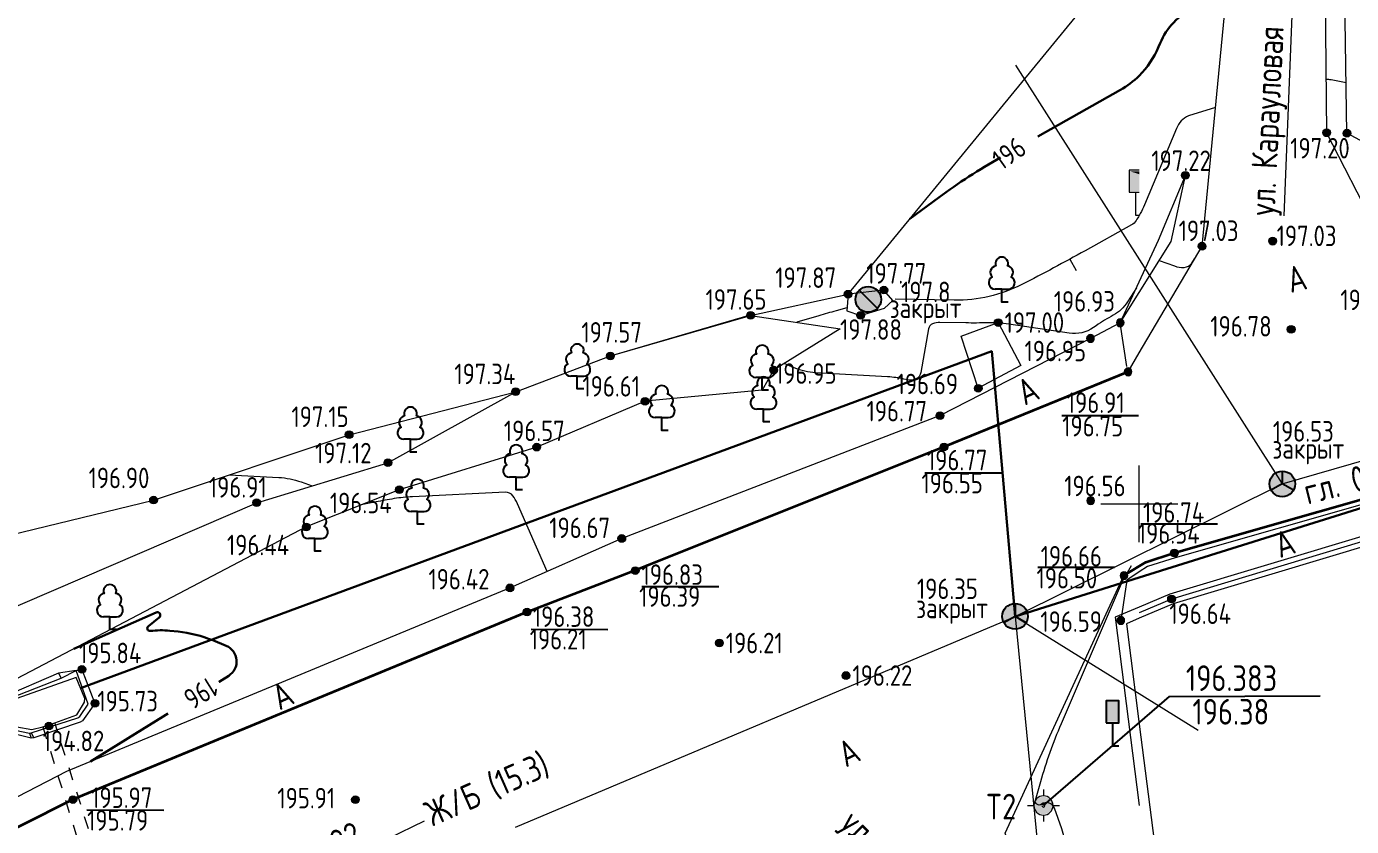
# Model space of a CAD drawing. Header units: metres. Extents: x 41798 to 42103, y 23448 to 23652.
# Drawn here: x 41956.6 to 42008.3, y 23587.4 to 23618.6 of the extents above; entities that cross this region are included whole.
import ezdxf

# ---------------------------------------------------------------- set-up
doc = ezdxf.new("R2010")
doc.units = ezdxf.units.M
for name, pattern in [('g5_01_5x1_5', [3, 1.5, -1.5]), ('g5_01x1', [2, 1, -1]), ('g5_366', [1.7, 0.2, -1.5])]:
    doc.linetypes.add(name, pattern=pattern)
for name, color, linetype in [('01_Геодезические пункты', 7, 'Continuous'), ('02_Сетка', 7, 'Continuous'), ('06_Инженерно-технические сооружения', 7, 'Continuous'), ('10_Границы покрытий и угодий', 7, 'Continuous'), ('12_Рельеф', 7, 'Continuous'), ('13_Растительность', 7, 'Continuous'), ('14_Ограждения', 7, 'Continuous'), ('18_Зарамочное оформление', 7, 'Continuous'), ('19_Горизонтали', 7, 'Continuous'), ('30_Канализация', 7, 'Continuous'), ('31_Водопровод', 7, 'Continuous'), ('35_Телефон', 7, 'Continuous'), ('44_Крышки колодцев', 7, 'Continuous'), ('45_Номера колодцев', 7, 'Continuous'), ('61_Отметки высоты поверхности', 7, 'Continuous')]:
    doc.layers.add(name, color=color, linetype=linetype)
doc.styles.add('LIKE11', font='bm431.shx')
doc.styles.add('Line_GUGK', font='', dxfattribs={"height": 1})
doc.styles.get("Standard").update_dxf_attribs({"font": 'GOST_0.TTF', "height": 2})
doc.styles.get('Line_GUGK').set_extended_font_data('Bm431', italic=True)
doc.linetypes.add('133_2', pattern='A,4,[27,GUGK_2005.shx,S=0.8,R=0,X=0,Y=0],4,-2', length=10)
doc.linetypes.add('g5_085a', pattern='A,0.001,[19,GUGK_2005.shx,S=2,R=180.000005,X=0,Y=0],1,[18,GUGK_2005.shx,S=12,R=180.000005,X=0,Y=0],1', length=2.001)
doc.linetypes.add('g5_122_kl', pattern='A,2,-2,3,-0.6,["Кл",Line_GUGK,S=2,R=0,X=0,Y=-1],-5,3,-2,8,-2,8,-2,6', length=43.6)
doc.linetypes.add('g5_472', pattern='A,0,-8,[25,GUGK_2005.shx,S=0.8,R=0,X=0,Y=-0.4],0', length=8)
doc.linetypes.add('g5_474_1a', pattern='A,2,-0.5,[28,GUGK_2005.shx,S=2,R=0,X=0,Y=0],-0.5,2', length=5)

# ---------------------------------------------------------------- blocks, each defined once
blk = doc.blocks.new('g5_329_6')
at = {"color": 0, "linetype": 'ByBlock', "lineweight": 15}
blk.add_line((0, 0), (1, 0), dxfattribs=at)
blk = doc.blocks.new('g5_330')
at = {"linetype": 'ByBlock'}
blk.add_hatch(color=0, dxfattribs=at).paths.add_polyline_path([(-0.3, 0, 1), (0.3, 0, 1)])
at = {"color": 0, "linetype": 'ByBlock', "lineweight": -2}
blk.add_circle((0, 0), 0.3, dxfattribs=at)
at = {"color": 0, "linetype": 'ByBlock', "lineweight": 15, "flags": 12}
for tag, p in [('number', (-7.62, -0.8)), ('z', (0.5, -0.8))]:
    blk.add_attdef(tag, p, '', height=1.6, dxfattribs=at)
blk = doc.blocks.new('g5_206_3')
blk.add_hatch(color=255).paths.add_polyline_path([(0.425, 3.425), (-0.425, 3.425), (-0.425, 1.875), (0.425, 1.875)])
at = {"color": 0, "flags": 128}
blk.add_lwpolyline([(-0.5, 1.8), (0.5, 1.8), (0.5, 3.5), (-0.5, 3.5)], close=True, dxfattribs=at)
blk.add_lwpolyline([(0, 1.8), (0, 0), (0.5, 0)], dxfattribs=at)
blk = doc.blocks.new('g5_388_1')
at = {"color": 0, "flags": 128}
blk.add_lwpolyline([(0, 0.99), (0.51, 0.99, 0.798042), (0.73, 1.95, 0.636328), (0.46, 2.81, 0.533064), (0, 3.5, 0.533064), (-0.46, 2.81, 0.636328), (-0.73, 1.95, 0.798042), (-0.51, 0.99)], format="xyb", dxfattribs=at)
for points in [[(0, 0.99), (-0.51, 0.99)], [(0.5, 0), (0, 0), (0, 0.99)]]:
    blk.add_lwpolyline(points, dxfattribs=at)
at = {"style": 'LIKE11', "flags": 8}
for tag, p in [('Описание', (-14.19, 0.84)), ('Метрические данные', (1.49, 0.46))]:
    blk.add_attdef(tag, p, '', height=2, dxfattribs=at)
blk = doc.blocks.new('g5_117')
h = blk.add_hatch(color=255)
h.paths.add_polyline_path([(-0.6, 0.7), (0.7, -0.6, 0.177899), (0.93, 0, 0.639215)])
h.paths.add_polyline_path([(-0.7, 0.6, 0.177899), (-0.93, 0, 0.639215), (0.6, -0.7)])
at = {"color": 0, "flags": 128}
blk.add_lwpolyline([(0.71, -0.71), (-0.71, 0.71)], dxfattribs=at)
at = {"color": 0}
blk.add_circle((0, 0), 1, dxfattribs=at)
at = {"style": 'LIKE11', "flags": 8}
for tag, p, height in [('Номер', (0, 1.7), 1.6), ('Текст', (1.78, -0.8), 2), ('Отметка кольца люка', (0, -2.8), 1.6), ('Отметка земли (возле него)', (0, -4.8), 1.6), ('Верх прокладки', (0, -6.8), 1.6), ('Низ прокладки', (0, -8.8), 1.6)]:
    blk.add_attdef(tag, p, '', height=height, dxfattribs=at)
blk = doc.blocks.new('g5_012')
at = {"color": 92, "linetype": 'ByBlock', "lineweight": -2}
for p, q in [((0, -3), (0, 3)), ((-3, 0), (3, 0))]:
    blk.add_line(p, q, dxfattribs=at)
blk = doc.blocks.new('g5_117sv')
h = blk.add_hatch(color=255)
h.paths.add_polyline_path([(-0.08, 0.92, 0.390634), (-0.93, 0, 0.11106), (-0.84, -0.4), (-0.08, 0.04)])
h.paths.add_polyline_path([(0.07, 0.04), (0.84, -0.4, 0.11106), (0.92, 0, 0.390634), (0.07, 0.92)])
h.paths.add_polyline_path([(-0.76, -0.53, 0.524447), (0.76, -0.53), (0, -0.09)])
at = {"color": 0, "flags": 128}
for points in [[(0, 1), (0, 0)], [(0, 0), (-0.87, -0.5)], [(0.87, -0.5), (0, 0)]]:
    blk.add_lwpolyline(points, dxfattribs=at)
at = {"color": 0}
blk.add_circle((0, 0), 1, dxfattribs=at)
at = {"style": 'LIKE11', "flags": 8}
for tag, p in [('Номер', (0, 1.7)), ('Отметка кольца люка', (0, -2.8)), ('Отметка земли (возле него)', (0, -4.8)), ('Верх прокладки', (0, -6.8)), ('Низ прокладки', (0, -8.8))]:
    blk.add_attdef(tag, p, '', height=1.6, dxfattribs=at)

msp = doc.modelspace()

# ---------------------------------------------------------------- hatches: boundary and pattern name
at = {"layer": '01_Геодезические пункты', "linetype": 'Continuous', "ltscale": 0.5}
h = msp.add_hatch(color=255, dxfattribs=at)
h.paths.add_polyline_path([(41996.604, 23588.24), (41996.603, 23588.252), (41996.603, 23588.264), (41996.602, 23588.275), (41996.6, 23588.287), (41996.598, 23588.299), (41996.596, 23588.31), (41996.593, 23588.322), (41996.59, 23588.333), (41996.587, 23588.344), (41996.583, 23588.355), (41996.579, 23588.366), (41996.574, 23588.377), (41996.569, 23588.388), (41996.564, 23588.398), (41996.558, 23588.409), (41996.552, 23588.419), (41996.546, 23588.429), (41996.539, 23588.438), (41996.532, 23588.448), (41996.525, 23588.457), (41996.517, 23588.466), (41996.509, 23588.474), (41996.5, 23588.483), (41996.492, 23588.491), (41996.483, 23588.499), (41996.474, 23588.506), (41996.464, 23588.513), (41996.455, 23588.52), (41996.445, 23588.526), (41996.435, 23588.532), (41996.424, 23588.538), (41996.414, 23588.543), (41996.403, 23588.548), (41996.392, 23588.553), (41996.381, 23588.557), (41996.37, 23588.561), (41996.359, 23588.564), (41996.348, 23588.567), (41996.336, 23588.57), (41996.325, 23588.572), (41996.313, 23588.574), (41996.301, 23588.576), (41996.29, 23588.577), (41996.278, 23588.577), (41996.266, 23588.578), (41996.254, 23588.577), (41996.242, 23588.577), (41996.231, 23588.576), (41996.219, 23588.574), (41996.207, 23588.572), (41996.196, 23588.57), (41996.184, 23588.567), (41996.173, 23588.564), (41996.162, 23588.561), (41996.151, 23588.557), (41996.14, 23588.553), (41996.129, 23588.548), (41996.118, 23588.543), (41996.108, 23588.538), (41996.097, 23588.532), (41996.087, 23588.526), (41996.077, 23588.52), (41996.068, 23588.513), (41996.058, 23588.506), (41996.049, 23588.499), (41996.04, 23588.491), (41996.032, 23588.483), (41996.023, 23588.474), (41996.015, 23588.466), (41996.007, 23588.457), (41996, 23588.448), (41995.993, 23588.438), (41995.986, 23588.429), (41995.98, 23588.419), (41995.974, 23588.409), (41995.968, 23588.398), (41995.963, 23588.388), (41995.958, 23588.377), (41995.953, 23588.366), (41995.949, 23588.355), (41995.945, 23588.344), (41995.942, 23588.333), (41995.939, 23588.322), (41995.936, 23588.31), (41995.934, 23588.299), (41995.932, 23588.287), (41995.93, 23588.275), (41995.929, 23588.264), (41995.929, 23588.252), (41995.928, 23588.24), (41995.929, 23588.228), (41995.929, 23588.216), (41995.93, 23588.205), (41995.932, 23588.193), (41995.934, 23588.181), (41995.936, 23588.17), (41995.939, 23588.158), (41995.942, 23588.147), (41995.945, 23588.136), (41995.949, 23588.125), (41995.953, 23588.114), (41995.958, 23588.103), (41995.963, 23588.092), (41995.968, 23588.082), (41995.974, 23588.071), (41995.98, 23588.061), (41995.986, 23588.051), (41995.993, 23588.042), (41996, 23588.032), (41996.007, 23588.023), (41996.015, 23588.014), (41996.023, 23588.006), (41996.032, 23587.997), (41996.04, 23587.989), (41996.049, 23587.981), (41996.058, 23587.974), (41996.068, 23587.967), (41996.077, 23587.96), (41996.087, 23587.954), (41996.097, 23587.948), (41996.108, 23587.942), (41996.118, 23587.937), (41996.129, 23587.932), (41996.14, 23587.927), (41996.151, 23587.923), (41996.162, 23587.919), (41996.173, 23587.916), (41996.184, 23587.913), (41996.196, 23587.91), (41996.207, 23587.908), (41996.219, 23587.906), (41996.231, 23587.904), (41996.242, 23587.903), (41996.254, 23587.903), (41996.266, 23587.902), (41996.278, 23587.903), (41996.29, 23587.903), (41996.301, 23587.904), (41996.313, 23587.906), (41996.325, 23587.908), (41996.336, 23587.91), (41996.348, 23587.913), (41996.359, 23587.916), (41996.37, 23587.919), (41996.381, 23587.923), (41996.392, 23587.927), (41996.403, 23587.932), (41996.414, 23587.937), (41996.424, 23587.942), (41996.435, 23587.948), (41996.445, 23587.954), (41996.455, 23587.96), (41996.464, 23587.967), (41996.474, 23587.974), (41996.483, 23587.981), (41996.492, 23587.989), (41996.5, 23587.997), (41996.509, 23588.006), (41996.517, 23588.014), (41996.525, 23588.023), (41996.532, 23588.032), (41996.539, 23588.042), (41996.546, 23588.051), (41996.552, 23588.061), (41996.558, 23588.071), (41996.564, 23588.082), (41996.569, 23588.092), (41996.574, 23588.103), (41996.579, 23588.114), (41996.583, 23588.125), (41996.587, 23588.136), (41996.59, 23588.147), (41996.593, 23588.158), (41996.596, 23588.17), (41996.598, 23588.181), (41996.6, 23588.193), (41996.602, 23588.205), (41996.603, 23588.216), (41996.603, 23588.228)])
h.paths.add_polyline_path([(41996.366, 23588.24), (41996.366, 23588.243), (41996.366, 23588.247), (41996.365, 23588.25), (41996.365, 23588.254), (41996.364, 23588.257), (41996.364, 23588.261), (41996.363, 23588.264), (41996.362, 23588.268), (41996.361, 23588.271), (41996.36, 23588.274), (41996.359, 23588.277), (41996.357, 23588.281), (41996.356, 23588.284), (41996.354, 23588.287), (41996.353, 23588.29), (41996.351, 23588.293), (41996.349, 23588.296), (41996.347, 23588.299), (41996.345, 23588.302), (41996.343, 23588.304), (41996.34, 23588.307), (41996.338, 23588.309), (41996.335, 23588.312), (41996.333, 23588.314), (41996.33, 23588.317), (41996.328, 23588.319), (41996.325, 23588.321), (41996.322, 23588.323), (41996.319, 23588.325), (41996.316, 23588.327), (41996.313, 23588.328), (41996.31, 23588.33), (41996.307, 23588.331), (41996.303, 23588.333), (41996.3, 23588.334), (41996.297, 23588.335), (41996.294, 23588.336), (41996.29, 23588.337), (41996.287, 23588.338), (41996.283, 23588.338), (41996.28, 23588.339), (41996.276, 23588.339), (41996.273, 23588.34), (41996.269, 23588.34), (41996.266, 23588.34), (41996.263, 23588.34), (41996.259, 23588.34), (41996.256, 23588.339), (41996.252, 23588.339), (41996.249, 23588.338), (41996.245, 23588.338), (41996.242, 23588.337), (41996.238, 23588.336), (41996.235, 23588.335), (41996.232, 23588.334), (41996.229, 23588.333), (41996.225, 23588.331), (41996.222, 23588.33), (41996.219, 23588.328), (41996.216, 23588.327), (41996.213, 23588.325), (41996.21, 23588.323), (41996.207, 23588.321), (41996.204, 23588.319), (41996.202, 23588.317), (41996.199, 23588.314), (41996.197, 23588.312), (41996.194, 23588.309), (41996.192, 23588.307), (41996.189, 23588.304), (41996.187, 23588.302), (41996.185, 23588.299), (41996.183, 23588.296), (41996.181, 23588.293), (41996.179, 23588.29), (41996.178, 23588.287), (41996.176, 23588.284), (41996.175, 23588.281), (41996.173, 23588.277), (41996.172, 23588.274), (41996.171, 23588.271), (41996.17, 23588.268), (41996.169, 23588.264), (41996.168, 23588.261), (41996.168, 23588.257), (41996.167, 23588.254), (41996.167, 23588.25), (41996.166, 23588.247), (41996.166, 23588.243), (41996.166, 23588.24), (41996.166, 23588.237), (41996.166, 23588.233), (41996.167, 23588.23), (41996.167, 23588.226), (41996.168, 23588.223), (41996.168, 23588.219), (41996.169, 23588.216), (41996.17, 23588.212), (41996.171, 23588.209), (41996.172, 23588.206), (41996.173, 23588.203), (41996.175, 23588.199), (41996.176, 23588.196), (41996.178, 23588.193), (41996.179, 23588.19), (41996.181, 23588.187), (41996.183, 23588.184), (41996.185, 23588.181), (41996.187, 23588.178), (41996.189, 23588.176), (41996.192, 23588.173), (41996.194, 23588.171), (41996.197, 23588.168), (41996.199, 23588.166), (41996.202, 23588.163), (41996.204, 23588.161), (41996.207, 23588.159), (41996.21, 23588.157), (41996.213, 23588.155), (41996.216, 23588.153), (41996.219, 23588.152), (41996.222, 23588.15), (41996.225, 23588.149), (41996.229, 23588.147), (41996.232, 23588.146), (41996.235, 23588.145), (41996.238, 23588.144), (41996.242, 23588.143), (41996.245, 23588.142), (41996.249, 23588.142), (41996.252, 23588.141), (41996.256, 23588.141), (41996.259, 23588.14), (41996.263, 23588.14), (41996.266, 23588.14), (41996.269, 23588.14), (41996.273, 23588.14), (41996.276, 23588.141), (41996.28, 23588.141), (41996.283, 23588.142), (41996.287, 23588.142), (41996.29, 23588.143), (41996.294, 23588.144), (41996.297, 23588.145), (41996.3, 23588.146), (41996.303, 23588.147), (41996.307, 23588.149), (41996.31, 23588.15), (41996.313, 23588.152), (41996.316, 23588.153), (41996.319, 23588.155), (41996.322, 23588.157), (41996.325, 23588.159), (41996.328, 23588.161), (41996.33, 23588.163), (41996.333, 23588.166), (41996.335, 23588.168), (41996.338, 23588.171), (41996.34, 23588.173), (41996.343, 23588.176), (41996.345, 23588.178), (41996.347, 23588.181), (41996.349, 23588.184), (41996.351, 23588.187), (41996.353, 23588.19), (41996.354, 23588.193), (41996.356, 23588.196), (41996.357, 23588.199), (41996.359, 23588.203), (41996.36, 23588.206), (41996.361, 23588.209), (41996.362, 23588.212), (41996.363, 23588.216), (41996.364, 23588.219), (41996.364, 23588.223), (41996.365, 23588.226), (41996.365, 23588.23), (41996.366, 23588.233), (41996.366, 23588.237)])
at = {"layer": '61_Отметки высоты поверхности', "linetype": 'Continuous', "ltscale": 0.5}
for points in [[(41999.111, 23607.056, 1), (41999.411, 23607.056, 1)], [(41997.95, 23606.446, 1), (41998.25, 23606.446, 1)], [(41999.415, 23605.146, 1), (41999.715, 23605.146, 1)], [(41997.956, 23600.126, 1), (41998.256, 23600.126, 1)], [(41999.254, 23597.202, 1), (41999.554, 23597.202, 1)], [(41999.132, 23595.453, 1), (41999.432, 23595.453, 1)]]:
    msp.add_hatch(color=7, dxfattribs=at).paths.add_polyline_path(points)

# ---------------------------------------------------------------- linework, layer by layer
at = {"layer": '01_Геодезические пункты', "elevation": 393.994, "flags": 128}
msp.add_lwpolyline([(41996.266, 23588.24), (42001.176, 23592.484), (42007.058, 23592.511)], dxfattribs=at)
at = {"layer": '01_Геодезические пункты', "color": 7, "linetype": 'Continuous', "lineweight": 20, "ltscale": 0.5, "elevation": 196.383, "flags": 128}
for points in [[(41996.266, 23588.865), (41996.266, 23588.615)], [(41995.641, 23588.24), (41995.891, 23588.24)], [(41996.641, 23588.24), (41996.891, 23588.24)], [(41996.266, 23587.865), (41996.266, 23587.615)]]:
    msp.add_lwpolyline(points, dxfattribs=at)
for points in [[(41995.891, 23588.24, 1), (41996.641, 23588.24, 1)], [(41996.204, 23588.24, 1), (41996.329, 23588.24, 1)]]:
    msp.add_lwpolyline(points, format="xyb", close=True, dxfattribs=at)
at = {"layer": '06_Инженерно-технические сооружения', "color": 7, "linetype": 'Continuous', "lineweight": 20, "ltscale": 0.5, "elevation": 197.547, "flags": 128}
for points in [[(42000, 23613.003), (41999.602, 23613.003), (41999.602, 23612.153)], [(41999.602, 23612.153), (42000, 23612.153)], [(41999.852, 23612.153), (41999.852, 23611.253), (42000, 23611.253)]]:
    msp.add_lwpolyline(points, dxfattribs=at)
at = {"layer": '06_Инженерно-технические сооружения', "color": 7, "linetype": 'Continuous', "lineweight": 20, "ltscale": 0.5, "flags": 128}
for points in [[(41988.652, 23608.172), (41988.597, 23607.521), (41989.139, 23607.347), (41990.069, 23607.623), (41990.399, 23607.923), (41990.047, 23608.333), (41988.652, 23608.172)], [(41993.725, 23604.505), (41993.062, 23606.536), (41994.502, 23607.066), (41995.382, 23605.394), (41993.725, 23604.505)], [(41956.255, 23591.304), (41956.834, 23591.197), (41957.266, 23591.313), (41957.49, 23591.379), (41957.728, 23591.458), (41958.584, 23591.768), (41958.884, 23592.263), (41958.907, 23592.408), (41958.566, 23593.224), (41955.809, 23592.251), (41956.075, 23591.482), (41956.255, 23591.304)]]:
    msp.add_lwpolyline(points, dxfattribs=at)
at = {"layer": '06_Инженерно-технические сооружения', "color": 7, "linetype": 'Continuous', "lineweight": 20, "flags": 128}
msp.add_lwpolyline([(41962.078, 23576.757), (41963.8, 23583.588), (41972.138, 23587.639)], dxfattribs=at)
at = {"layer": '06_Инженерно-технические сооружения', "color": 255, "linetype": 'Continuous', "lineweight": 20, "ltscale": 0.5}
for points in [[(41999.639, 23612.965), (42000, 23612.965), (42000, 23612.848)], [(42000, 23612.848), (41999.639, 23612.191), (41999.639, 23612.965)], [(42000, 23612.848), (42000, 23612.191), (41999.639, 23612.191)]]:
    msp.add_solid(points, dxfattribs=at)
at = {"layer": '10_Границы покрытий и угодий', "color": 7, "linetype": 'g5_01_5x1_5', "lineweight": 20, "ltscale": 500, "flags": 128}
for points in [[(42000, 23605.885), (42002.45, 23610.044), (42003.67, 23622.654), (42004.703, 23635.656)], [(42007.752, 23635.29), (42007.19, 23626.198), (42007.305, 23614.464), (42009.182, 23610.798), (42015.293, 23609.517)], [(42066.869, 23615.426), (42065.521, 23616.397), (42063.371, 23615.753), (42053.9, 23613.037), (42053.909, 23612.849), (42045.181, 23610.386), (42040.284, 23609.157), (42032.622, 23606.908), (42032.52, 23606.767), (42027.787, 23605.38), (42027.638, 23605.407), (42012.679, 23601.122), (42001.396, 23597.889), (42000.319, 23597.561), (42000, 23597.351)], [(41999.565, 23605.146), (42000, 23605.885)], [(41999.241, 23575.243), (41994.77, 23587.164), (41999.404, 23597.202)], [(42000, 23597.351), (41999.512, 23597.03), (41999.282, 23595.453)], [(41955.651, 23592.434), (41955.693, 23592.312), (41957.976, 23593.21), (41958.561, 23593.5), (41957.878, 23593.394), (41955.651, 23592.434)], [(41958.561, 23593.5), (41958.787, 23593.545), (41959.295, 23592.222), (41958.814, 23591.543), (41958.72, 23591.488), (41956.916, 23590.881), (41956.809, 23590.871), (41956.034, 23591.054), (41956.186, 23591.179), (41956.747, 23591.061), (41956.814, 23591.072), (41958.628, 23591.658), (41958.708, 23591.707), (41959.036, 23592.193), (41958.561, 23593.5)], [(41957.878, 23593.394), (41957.976, 23593.21)], [(41956.747, 23591.061), (41956.809, 23590.871)], [(41956.814, 23591.072), (41956.916, 23590.881)]]:
    msp.add_lwpolyline(points, dxfattribs=at)
at = {"layer": '10_Границы покрытий и угодий', "color": 92, "linetype": 'g5_366', "lineweight": 20, "ltscale": 500, "flags": 128}
msp.add_lwpolyline([(42075.793, 23628.8), (42061.195, 23624.997), (42038.083, 23618.354), (42024.996, 23614.608), (42014.03, 23611.209), (42008.096, 23614.448), (42007.928, 23626.174), (42008.205, 23635.066)], dxfattribs=at)
at = {"layer": '10_Границы покрытий и угодий', "color": 7, "linetype": 'g5_366', "lineweight": 20, "ltscale": 500, "flags": 128}
for points in [[(42000, 23608.241), (42001.239, 23610.228), (42001.799, 23612.804)], [(41999.261, 23607.056), (42000, 23608.241)]]:
    msp.add_lwpolyline(points, dxfattribs=at)
at = {"layer": '10_Границы покрытий и угодий', "color": 7, "linetype": 'Continuous', "lineweight": 35, "ltscale": 500, "flags": 128}
for points in [[(42000, 23597.567), (42000.26, 23597.726), (42001.367, 23598.084), (42012.648, 23601.318), (42027.558, 23605.63), (42027.67, 23605.719)], [(41999.404, 23597.202), (42000, 23597.567)]]:
    msp.add_lwpolyline(points, dxfattribs=at)
at = {"layer": '12_Рельеф', "color": 7, "linetype": 'g5_085a', "lineweight": 20, "ltscale": 0.5, "flags": 128}
for points in [[(42000, 23608.657), (42000.75, 23610.281), (42001.799, 23612.804)], [(41999.261, 23607.056), (42000, 23608.657)]]:
    msp.add_lwpolyline(points, dxfattribs=at)
at = {"layer": '14_Ограждения', "color": 7, "linetype": 'g5_474_1a', "lineweight": 20, "ltscale": 0.5, "flags": 128}
msp.add_lwpolyline([(41945.32, 23594.061), (41949.571, 23596.755), (41955.525, 23598.677), (41961.579, 23600.147), (41969.204, 23602.695), (41975.695, 23604.372), (41979.387, 23605.765), (41984.761, 23607.336), (41984.85, 23607.348), (41988.652, 23608.172), (42000, 23622.011)], dxfattribs=at)
at = {"layer": '14_Ограждения', "color": 7, "linetype": 'Continuous', "lineweight": 20, "ltscale": 0.5, "flags": 128}
for points in [[(42024.9, 23603.439), (42013.004, 23600.032), (42001.191, 23596.477), (42000, 23595.974)], [(42025.01, 23603.055), (42013.116, 23599.648), (42001.327, 23596.101), (42000, 23595.539)], [(42000, 23595.974), (41999.064, 23595.578), (42000, 23588.244)], [(42000, 23595.539), (41999.5, 23595.328), (42000, 23591.405)], [(42000, 23591.405), (42000.644, 23586.353)]]:
    msp.add_lwpolyline(points, dxfattribs=at)
at = {"layer": '14_Ограждения', "color": 7, "linetype": 'g5_472', "lineweight": 20, "ltscale": 0.5, "flags": 128}
msp.add_lwpolyline([(42024.955, 23603.247), (42013.06, 23599.84), (42001.259, 23596.289), (42000, 23595.757)], dxfattribs=at)
at = {"layer": '18_Зарамочное оформление', "color": 7, "linetype": 'Continuous', "lineweight": 20, "ltscale": 0.5, "flags": 128}
msp.add_lwpolyline([(42005.651, 23611.222), (42005.992, 23619.697), (42006.39, 23619.425), (42006.086, 23621.05), (42005.58, 23619.446), (42005.992, 23619.697)], dxfattribs=at)
at = {"layer": '19_Горизонтали', "color": 32, "linetype": 'Continuous', "lineweight": 30, "ltscale": 0.5, "flags": 128}
for points, elevation in [([(42000, 23616.69, 0.098956), (42000.752, 23617.809), (42000.813, 23617.955, -0.189924), (42002.141, 23619.327), (42003.076, 23619.751)], 198), ([(41996.049, 23614.316), (41999.265, 23616.133, 0.067244), (42000, 23616.69)], 198), ([(41991.065, 23611.114), (41992.184, 23611.942, -0.031422), (41994.594, 23613.499, -0.02969)], 198), ([(41959.122, 23589.952), (41964.512, 23593.301, 0.611421), (41964.415, 23594.461), (41963.886, 23594.679, 0.072173), (41962.534, 23595.019), (41962.212, 23595.052, 0.055691), (41961.456, 23595.045), (41961.456, 23595.045, -0.758109), (41961.377, 23595.235), (41961.801, 23595.569, 0.881503), (41961.682, 23595.767), (41958.473, 23594.351)], 196)]:
    msp.add_lwpolyline(points, format="xyb", dxfattribs=dict(at, elevation=elevation))
at = {"layer": '19_Горизонтали', "color": 32, "linetype": 'Continuous', "lineweight": 20, "ltscale": 0.5, "flags": 128}
for points, elevation in [([(42007.284, 23616.553), (42007.35, 23616.551, -0.04076), (42007.48, 23616.536), (42008.068, 23616.42)], 197.5), ([(42000, 23611.245, -0.010395), (41999.877, 23611.043, -0.123907), (41999.695, 23610.872), (41997.889, 23609.866, -0.008676), (41995.428, 23608.55, -0.123225), (41992.79, 23607.937), (41990.482, 23607.976)], 197.5), ([(42000.776, 23609.486), (42001.377, 23609.272, 0.099597), (42001.748, 23609.218), (42001.748, 23609.218, 0.233168), (42002.048, 23609.386), (42002.156, 23609.545)], 197), ([(41999.892, 23608.422), (41999.54, 23607.873, -0.123907), (41998.988, 23607.354), (41998.988, 23607.354, 0.02277), (41998.324, 23606.943), (41998.216, 23606.87, -0.189258), (41997.269, 23606.653), (41994.917, 23607.005, 0.044236), (41994.083, 23607.056), (41994.083, 23607.056, -0.011718), (41993.244, 23607.052), (41992.231, 23607.071, 0.096923), (41991.948, 23607.022), (41991.948, 23607.022, 0.262857), (41991.787, 23606.825), (41991.484, 23605.116, -0.239984), (41991.298, 23604.869), (41991.298, 23604.869, -0.170446), (41990.973, 23604.831), (41990.828, 23604.863, 0.041353), (41990.194, 23604.952), (41987.383, 23605.111, -0.084226), (41986.555, 23605.3), (41986.157, 23605.465)], 197), ([(41964.524, 23601.131), (41966.458, 23601.028, -0.072881), (41967.333, 23600.852), (41967.757, 23600.7)], 197), ([(41976.921, 23597.363), (41975.762, 23600.005, 0.053697), (41975.584, 23600.316), (41975.584, 23600.316, 0.253103), (41975.298, 23600.453), (41971.672, 23600.276, 0.027758), (41970.958, 23600.202), (41970.958, 23600.202, 0.010295), (41970.251, 23600.073), (41969.677, 23599.956)], 196.5), ([(41996.924, 23581.499), (41997.149, 23584.376, 0.015881), (41997.218, 23585.872), (41997.218, 23585.872, 0.088371), (41996.98, 23587.328), (41996.698, 23588.13, 0.502303), (41996.191, 23588.288), (41996.191, 23588.288, -0.713827), (41995.954, 23588.454), (41996.162, 23589.178, -0.031263), (41996.965, 23591.432), (41999.381, 23597.07, 0.067566), (41999.403, 23597.151), (41999.409, 23597.194)], 196.5)]:
    msp.add_lwpolyline(points, format="xyb", dxfattribs=dict(at, elevation=elevation))
for points in [[(42002.973, 23615.454), (42001.921, 23615.124, 0.189925), (42001.448, 23614.636), (42000.208, 23611.653, -0.032553), (42000.041, 23611.315), (42000.01, 23611.263, 0.000915), (42000, 23611.245, -0.010395)], [(41988.607, 23607.64), (41988.181, 23607.523, 0.005363), (41987.51, 23607.332), (41986.649, 23607.077)]]:
    msp.add_lwpolyline(points, format="xyb", dxfattribs=at)
at = {"layer": '19_Горизонтали', "color": 32, "linetype": 'Continuous', "lineweight": 20, "ltscale": 0.5, "elevation": 196.5, "flags": 128}
msp.add_lwpolyline([(41999.687, 23597.582), (41999.485, 23597.251)], dxfattribs=at)
at = {"layer": '30_Канализация', "color": 42, "linetype": 'g5_122_kl', "lineweight": 30, "ltscale": 500, "flags": 128}
for points in [[(42000, 23597.128), (42041.219, 23610.035), (42064.871, 23616.958), (42070.583, 23617.526), (42071.39, 23616.217)], [(41995.159, 23595.612), (42000, 23597.128)]]:
    msp.add_lwpolyline(points, dxfattribs=at)
at = {"layer": '35_Телефон', "color": 6, "linetype": '133_2', "lineweight": 20, "ltscale": 500, "flags": 128}
for points in [[(42005.577, 23600.777), (42072.136, 23619.996), (42086.725, 23623.786)], [(41995.171, 23617.105), (42005.577, 23600.777)], [(41975.691, 23587.389), (41995.159, 23595.612), (42005.577, 23600.777)], [(41995.159, 23595.612), (42002.3, 23591.175)], [(41995.159, 23595.612), (41998.649, 23560.063)]]:
    msp.add_lwpolyline(points, dxfattribs=at)
at = {"layer": '61_Отметки высоты поверхности', "color": 7, "linetype": 'Continuous', "lineweight": 20, "ltscale": 0.5, "flags": 128}
for points, elevation in [([(41999.111, 23607.056, 1), (41999.411, 23607.056, 1)], 196.928), ([(41997.95, 23606.446, 1), (41998.25, 23606.446, 1)], 196.953), ([(41999.415, 23605.146, 1), (41999.715, 23605.146, 1)], 196.753), ([(41997.956, 23600.126, 1), (41998.256, 23600.126, 1)], 196.555), ([(41999.254, 23597.202, 1), (41999.554, 23597.202, 1)], 196.495), ([(41999.132, 23595.453, 1), (41999.432, 23595.453, 1)], 196.589)]:
    msp.add_lwpolyline(points, format="xyb", close=True, dxfattribs=dict(at, elevation=elevation))
at = {"layer": '61_Отметки высоты поверхности', "flags": 128}
for points in [[(41996.989, 23603.446), (41999.978, 23603.444)], [(41991.641, 23601.214), (41994.63, 23601.212)], [(42000.06, 23599.225), (42003.049, 23599.223)], [(41996.045, 23597.53), (41999.035, 23597.528)], [(41980.618, 23596.781), (41983.608, 23596.779)], [(41976.299, 23595.11), (41979.289, 23595.107)], [(41958.986, 23588.066), (41961.976, 23588.064)]]:
    msp.add_lwpolyline(points, dxfattribs=at)

# ---------------------------------------------------------------- block references
at = {"layer": '02_Сетка', "color": 92, "linetype": 'Continuous', "lineweight": 15, "ltscale": 0.5, "xscale": 0.5, "yscale": 0.5}
msp.add_blockref('g5_012', (42000, 23600), dxfattribs=at)
msp.add_blockref('g5_012', (42000, 23600), dxfattribs=at)
at = {"layer": '06_Инженерно-технические сооружения', "color": 7, "linetype": 'Continuous', "lineweight": 20, "xscale": 0.5, "yscale": 0.5, "zscale": 0.5}
msp.add_blockref('g5_206_3', (41998.958, 23590.565, 196.662), dxfattribs=at)
at = {"layer": '13_Растительность', "color": 92, "linetype": 'Continuous', "lineweight": 20, "xscale": 0.5, "yscale": 0.5, "zscale": 0.5}
for p in [(41994.639, 23607.868, 197.47), (41978.098, 23604.479, 197.336), (41985.306, 23604.434, 196.839), (41985.355, 23603.197, 196.668), (41981.389, 23602.864, 196.509), (41971.596, 23602.02, 197.092), (41975.713, 23600.544, 196.509), (41971.872, 23599.205, 196.362), (41967.87, 23598.154, 196.313), (41959.882, 23595.103, 196.449)]:
    msp.add_blockref('g5_388_1', p, dxfattribs=at)
at = {"layer": '19_Горизонтали', "color": 32, "linetype": 'Continuous', "lineweight": 20, "xscale": 0.5, "yscale": 0.5, "zscale": 0.5, "rotation": 298.6234383625579}
msp.add_blockref('g5_329_6', (41997.298, 23609.54, 197.5), dxfattribs=at)
at = {"layer": '44_Крышки колодцев', "color": 7, "linetype": 'Continuous', "lineweight": 20, "xscale": 0.5, "yscale": 0.5, "zscale": 0.5}
for name, p in [('g5_117', (41989.439, 23607.968, 197.799)), ('g5_117sv', (42005.577, 23600.777, 196.533)), ('g5_117sv', (42005.577, 23600.777, 196.533)), ('g5_117sv', (41995.159, 23595.612, 196.346)), ('g5_117sv', (41995.159, 23595.612, 196.346))]:
    msp.add_blockref(name, p, dxfattribs=at)
at = {"layer": '61_Отметки высоты поверхности', "color": 7, "linetype": 'Continuous', "lineweight": 20, "xscale": 0.5, "yscale": 0.5, "zscale": 0.5}
for p in [(42007.305, 23614.464, 197.2), (42008.096, 23614.448, 197.22), (42001.799, 23612.804, 197.224), (42005.2, 23610.24, 197.027), (42002.45, 23610.044, 197.028), (41988.652, 23608.172, 197.871), (41990.047, 23608.333, 197.774), (41984.85, 23607.348, 197.724), (41989.139, 23607.347, 197.881), (41994.502, 23607.066, 196.999), (42005.922, 23606.802, 196.78), (41979.387, 23605.765, 197.567), (41985.748, 23605.211, 196.946), (41975.695, 23604.372, 197.336), (41993.725, 23604.505, 196.688), (41980.737, 23603.998, 196.614), (41992.235, 23603.438, 196.771), (41969.204, 23602.695, 197.151), (41976.517, 23602.21, 196.567), (41992.391, 23602.218, 196.554), (41970.715, 23601.604, 197.118), (41971.159, 23600.549, 196.538), (41961.579, 23600.147, 196.905), (41965.601, 23600.041, 196.914), (41967.531, 23599.097, 196.445), (41979.832, 23598.65, 196.667), (42001.367, 23598.084, 196.541), (41980.357, 23597.398, 196.39), (41975.474, 23596.724, 196.417), (42001.259, 23596.289, 196.641), (41976.137, 23595.781, 196.209), (41983.636, 23594.575, 196.211), (41958.787, 23593.545, 195.842), (41988.572, 23593.306, 196.219), (41959.295, 23592.222, 195.734), (41957.502, 23591.336, 195.216), (41958.437, 23588.471, 195.793), (41969.449, 23588.464, 195.906)]:
    msp.add_blockref('g5_330', p, dxfattribs=at)

# ---------------------------------------------------------------- texts
at = {"layer": '01_Геодезические пункты', "color": 7, "linetype": 'Continuous', "lineweight": 20, "ltscale": 0.5}
for s, p in [('196.383', (42001.817, 23592.705)), ('196.38', (42002.073, 23591.394)), ('T2', (41994.019, 23587.696))]:
    msp.add_text(s, height=1, dxfattribs=at).set_placement(p)
at = {"layer": '06_Инженерно-технические сооружения', "color": 7, "linetype": 'Continuous', "lineweight": 15}
for s, rotation, p in [('Ж/Б (15.3)', 23.7782, (41972.445, 23587.405)), ('194.95-194.82', 26.2999, (41963.924, 23583.847))]:
    msp.add_text(s, height=1, rotation=rotation, dxfattribs=at).set_placement(p)
at = {"layer": '10_Границы покрытий и угодий', "color": 7, "linetype": 'Continuous', "lineweight": 15}
for rotation, p in [(13.4077, (42005.898, 23608.214)), (25.3443, (41995.534, 23603.809)), (18.3682, (42005.478, 23597.87)), (25.3443, (41966.484, 23591.933)), (25.3443, (41988.558, 23589.708))]:
    msp.add_text('А', height=1, rotation=rotation, dxfattribs=at).set_placement(p)
at = {"layer": '18_Зарамочное оформление', "color": 7, "linetype": 'Continuous', "lineweight": 15}
for s, rotation, p in [('ул. Карауловая', 87.1775, (42005.279, 23611.215)), ('ул. Школьная', 315.5815, (41988.286, 23587.447))]:
    msp.add_text(s, height=1, rotation=rotation, dxfattribs=at).set_placement(p)
at = {"layer": '19_Горизонтали', "color": 32, "linetype": 'Continuous', "lineweight": 15}
msp.add_text('196', height=0.8, rotation=35.2656, dxfattribs=at).set_placement((41994.64, 23612.972))
at = {"layer": '31_Водопровод', "color": 6, "linetype": 'Continuous', "lineweight": 15}
msp.add_text('гл. 0,8', height=1, rotation=13.9523, dxfattribs=at).set_placement((42006.557, 23599.966))
at = {"layer": '45_Номера колодцев', "color": 7, "linetype": 'Continuous', "lineweight": 15, "ltscale": 0.5}
for s, p in [('197.8', (41990.72, 23607.86)), ('закрыт', (41990.275, 23607.245)), ('196.53', (42005.207, 23602.426)), ('закрыт', (42005.192, 23601.758)), ('196.35', (41991.335, 23596.289)), ('закрыт', (41991.306, 23595.541))]:
    msp.add_text(s, height=0.8, dxfattribs=at).set_placement(p)
at = {"layer": '61_Отметки высоты поверхности', "color": 7, "linetype": 'Continuous', "lineweight": 15, "ltscale": 0.5}
for s, p in [('197.20', (42005.885, 23613.463)), ('197.22', (42000.472, 23612.975)), ('197.03', (42001.537, 23610.245)), ('197.03', (42005.356, 23610.047)), ('197.77', (41989.362, 23608.583)), ('197.87', (41985.813, 23608.416)), ('197.65', (41983.096, 23607.567)), ('196.77', (42007.841, 23607.55)), ('196.93', (41996.67, 23607.493)), ('197.00', (41994.752, 23606.666)), ('196.78', (42002.77, 23606.522)), ('197.57', (41978.257, 23606.286)), ('197.88', (41988.339, 23606.396)), ('196.95', (41995.53, 23605.558)), ('197.34', (41973.306, 23604.664)), ('196.95', (41985.803, 23604.679)), ('196.61', (41978.296, 23604.182)), ('196.69', (41990.543, 23604.272)), ('196.91', (41997.179, 23603.543)), ('197.15', (41966.955, 23602.995)), ('196.77', (41989.373, 23603.214)), ('196.57', (41975.234, 23602.445)), ('196.75', (41996.998, 23602.628)), ('197.12', (41967.875, 23601.579)), ('196.77', (41991.727, 23601.305)), ('196.90', (41959.048, 23600.609)), ('196.55', (41991.511, 23600.408)), ('196.56', (41997.078, 23600.296)), ('196.91', (41963.737, 23600.244)), ('196.54', (41968.453, 23599.634)), ('196.74', (42000.145, 23599.264)), ('196.67', (41977.005, 23598.666)), ('196.54', (41999.947, 23598.448)), ('196.44', (41964.442, 23597.995)), ('196.66', (41996.158, 23597.557)), ('196.83', (41980.601, 23596.841)), ('196.50', (41995.997, 23596.702)), ('196.42', (41972.295, 23596.661)), ('196.39', (41980.508, 23595.987)), ('196.38', (41976.367, 23595.202)), ('196.64', (42001.173, 23595.316)), ('196.59', (41996.148, 23595.01)), ('196.21', (41976.243, 23594.323)), ('196.21', (41983.886, 23594.175)), ('195.84', (41958.676, 23593.785)), ('196.22', (41988.822, 23592.906)), ('194.82', (41957.262, 23590.356)), ('195.97', (41959.149, 23588.144)), ('195.91', (41966.406, 23588.128)), ('195.79', (41958.992, 23587.262))]:
    msp.add_text(s, height=0.8, dxfattribs=at).set_placement(p)

# ---------------------------------------------------------------- next in the draw order: wipeouts: each hides what was drawn before it
at = {"color": 7, "linetype": 'Continuous', "lineweight": 20}
msp.add_wipeout([(41963.868, 23593.466), (41961.892, 23592.239), (41962.399, 23591.423), (41964.374, 23592.651)], dxfattribs=at).translate(0, 0, 196).dxf.layer = '19_Горизонтали'

# ---------------------------------------------------------------- next in the draw order: linework, layer by layer
at = {"layer": '06_Инженерно-технические сооружения', "color": 7, "linetype": 'g5_01x1', "lineweight": 20, "ltscale": 0.5, "flags": 128}
for points in [[(41957.266, 23591.313), (41961.769, 23576.669)], [(41962.387, 23576.846), (41957.728, 23591.458)]]:
    msp.add_lwpolyline(points, dxfattribs=at)
at = {"layer": '10_Границы покрытий и угодий', "color": 7, "linetype": 'g5_01_5x1_5', "lineweight": 20, "ltscale": 500, "flags": 128}
msp.add_lwpolyline([(41999.515, 23605.354), (41999.261, 23607.056), (41998.1, 23606.446), (41992.235, 23603.438), (41979.832, 23598.65), (41975.474, 23596.724), (41958.181, 23589.562), (41947.766, 23584.171), (41937.337, 23579.279), (41932.612, 23576.764), (41930.185, 23575.008)], dxfattribs=at)
at = {"layer": '10_Границы покрытий и угодий', "color": 7, "linetype": 'g5_366', "lineweight": 20, "ltscale": 500, "flags": 128}
msp.add_lwpolyline([(41988.344, 23606.822), (41985.748, 23605.211), (41985.306, 23604.434), (41980.737, 23603.998), (41976.517, 23602.21), (41971.159, 23600.549), (41967.531, 23599.097), (41955.99, 23593.05), (41951.604, 23590.976), (41944.847, 23587.97)], dxfattribs=at)
at = {"layer": '10_Границы покрытий и угодий', "color": 7, "linetype": 'Continuous', "lineweight": 35, "ltscale": 500, "flags": 128}
msp.add_lwpolyline([(41999.565, 23605.146), (41992.391, 23602.218), (41980.357, 23597.398), (41976.137, 23595.781), (41976.088, 23595.759), (41958.437, 23588.471), (41948.325, 23583.389), (41937.961, 23578.139), (41933.133, 23575.653), (41930.191, 23574.808)], dxfattribs=at)
at = {"layer": '12_Рельеф', "color": 7, "linetype": 'g5_085a', "lineweight": 20, "ltscale": 0.5, "flags": 128}
msp.add_lwpolyline([(41944.847, 23587.97), (41950.608, 23594.381), (41955.36, 23595.636), (41965.601, 23600.041), (41970.715, 23601.604), (41975.695, 23604.372), (41979.387, 23605.765), (41984.85, 23607.348), (41988.344, 23606.822)], dxfattribs=at)
at = {"layer": '30_Канализация', "color": 42, "linetype": 'g5_122_kl', "lineweight": 30, "ltscale": 500, "flags": 128}
msp.add_lwpolyline([(41958.737, 23592.816), (41994.249, 23605.949), (41995.159, 23595.612)], dxfattribs=at)

# ---------------------------------------------------------------- next in the draw order: texts
at = {"layer": '19_Горизонтали', "color": 32, "linetype": 'Continuous', "lineweight": 15}
msp.add_text('196', height=0.8, rotation=211.861, dxfattribs=at).set_placement((41963.745, 23593.296))
at = {"layer": '61_Отметки высоты поверхности', "color": 7, "linetype": 'Continuous', "lineweight": 15, "ltscale": 0.5}
msp.add_text('195.73', height=0.8, dxfattribs=at).set_placement((41959.391, 23591.908))

doc.saveas('drawing.dxf')
